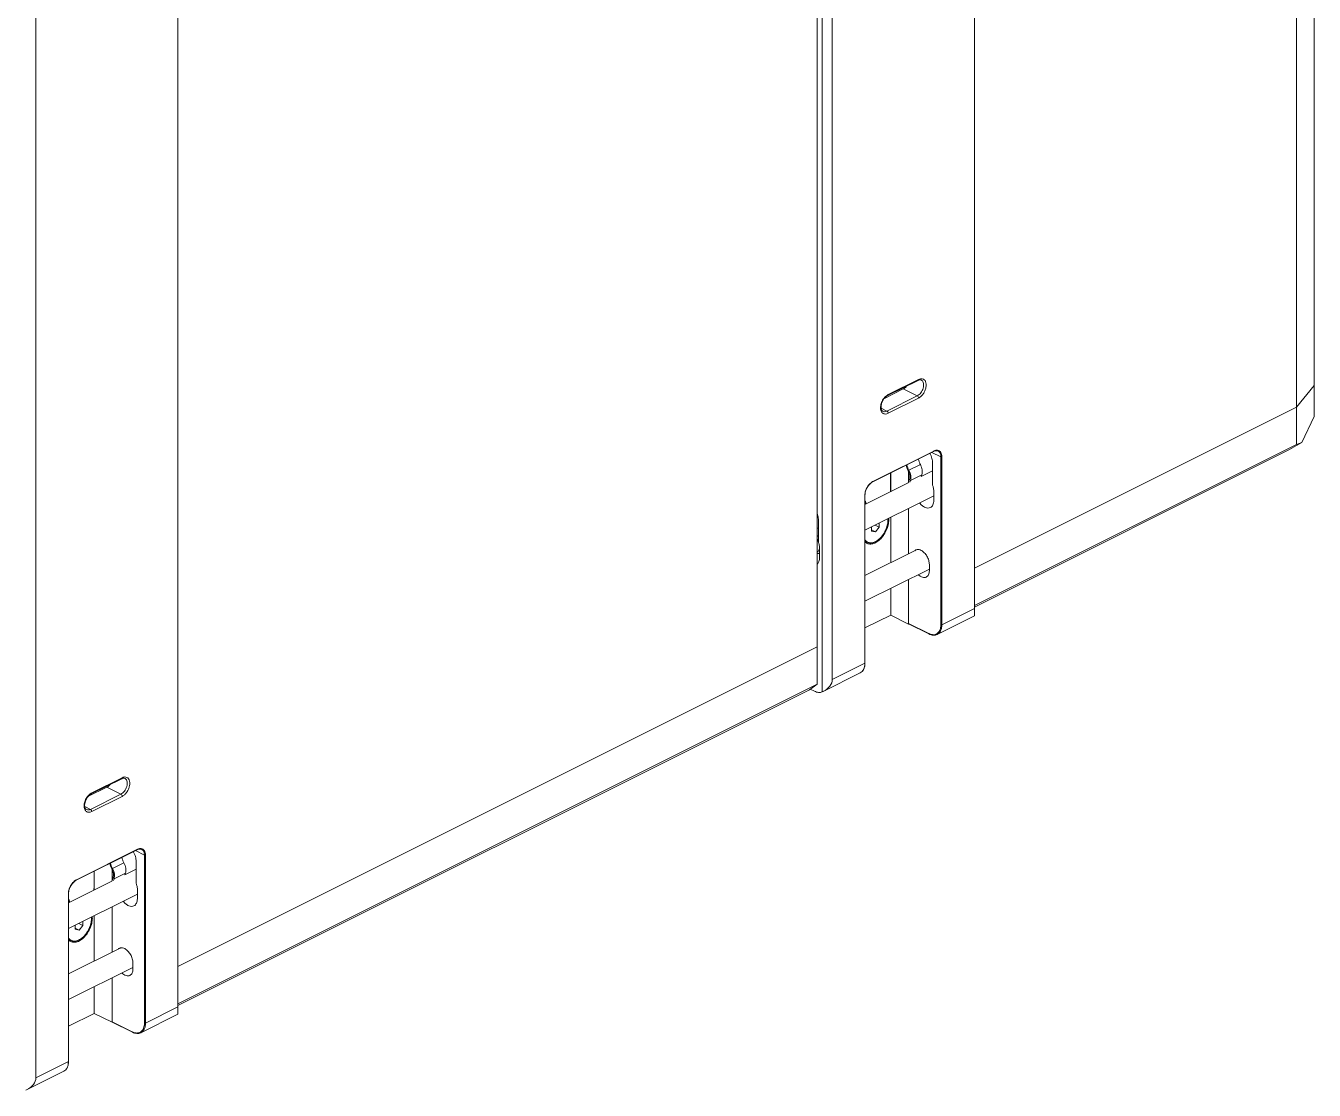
# Model space of a CAD drawing. Header units: millimetres. Extents: x 0 to 9253, y 0 to 2730.
# Drawn here: x 2019.2 to 2378.4, y 1759.9 to 2056.6 of the extents above; entities that cross this region are included whole.
import ezdxf

# ---------------------------------------------------------------- set-up
doc = ezdxf.new("R2010")
doc.units = ezdxf.units.MM
doc.layers.get('0').update_dxf_attribs({"lineweight": 13})

msp = doc.modelspace()

# ---------------------------------------------------------------- linework, layer by layer
for p, q in [((2378.38, 1947.68), (2378.38, 2375.5)), ((2373.43, 1939.94), (2373.43, 2369.48)), ((2283.63, 1892.16), (2283.63, 2336.44)), ((2241.21, 1870.95), (2241.21, 2315.22)), ((2244.03, 1874.42), (2244.03, 2311.76)), ((2239.79, 2302.66), (2239.79, 1883.51)), ((2061.6, 1781.15), (2061.6, 2225.42)), ((2022, 1763.4), (2022, 2200.74)), ((2259.46, 1953.54), (2267.95, 1957.79)), ((2259.59, 1953.81), (2268.08, 1958.06)), ((2258.55, 1952.77), (2263.83, 1955.42)), ((2267.72, 1953.47), (2263.83, 1955.42)), ((2373.43, 1950.33), (2378.38, 1956.34)), ((2267.72, 1953.47), (2259.24, 1949.23)), ((2268.08, 1952.86), (2259.59, 1948.62)), ((2259.24, 1949.23), (2257.63, 1950.03)), ((2283.63, 1905.43), (2373.43, 1950.33)), ((2374.92, 1940.44), (2378.38, 1947.68)), ((2373.43, 1939.94), (2283.63, 1895.04)), ((2374.92, 1940.44), (2371.31, 1938.4)), ((2373.43, 1939.94), (2374.92, 1940.44)), ((2255.3, 1929.5), (2272.27, 1937.99)), ((2255.35, 1929.61), (2272.32, 1938.09)), ((2271.75, 1937.73), (2274.3, 1936.45)), ((2274.3, 1936.45), (2274.3, 1889.69)), ((2274.58, 1936.45), (2274.58, 1889.69)), ((2371.31, 1938.4), (2283.63, 1894.56)), ((2265.39, 1932.74), (2268.57, 1934.33)), ((2268.83, 1931.02), (2271.96, 1932.59)), ((2271.96, 1934.89), (2271.96, 1928.82)), ((2253.14, 1923.18), (2265.22, 1929.21)), ((2260.23, 1927.22), (2260.23, 1931.97)), ((2260.3, 1932), (2260.3, 1926.75)), ((2265.22, 1929.21), (2265.54, 1930.15)), ((2265.25, 1929.3), (2265.25, 1932.48)), ((2265.25, 1929.3), (2265.25, 1932.48)), ((2265.64, 1929.43), (2265.81, 1929.9)), ((2265.81, 1929.9), (2268.99, 1931.49)), ((2268.83, 1931.02), (2268.99, 1931.49)), ((2253.08, 1925.71), (2253.08, 1878.94)), ((2253.14, 1925.78), (2253.14, 1879.01)), ((2253.14, 1916.02), (2272.32, 1925.61)), ((2272.32, 1926.92), (2272.32, 1924.32)), ((2265.25, 1909.41), (2265.25, 1922.07)), ((2265.25, 1909.41), (2265.25, 1922.07)), ((2240.14, 1918.98), (2240.14, 1912.91)), ((2260.3, 1919.6), (2260.3, 1906.94)), ((2239.79, 1916.5), (2240.14, 1916.68)), ((2254.99, 1916.95), (2254.99, 1915.8)), ((2256.05, 1915.58), (2254.99, 1916.11)), ((2254.99, 1915.8), (2256.05, 1915.58)), ((2257.12, 1916.86), (2255.97, 1917.43)), ((2256.05, 1915.58), (2257.12, 1916.86)), ((2257.12, 1916.86), (2257.12, 1918.01)), ((2240.5, 1911.01), (2240.5, 1908.41)), ((2253.75, 1912.65), (2253.69, 1912.68)), ((2253.14, 1903.36), (2267.35, 1910.46)), ((2253.14, 1896.21), (2271.08, 1905.17)), ((2271.08, 1906.45), (2271.08, 1904.72)), ((2265.25, 1889.88), (2265.25, 1902.26)), ((2265.25, 1890.06), (2265.25, 1902.26)), ((2260.3, 1899.78), (2260.3, 1892.36)), ((2283.63, 1894.21), (2274.58, 1889.69)), ((2260.3, 1892.36), (2253.14, 1888.78)), ((2265.25, 1889.88), (2260.3, 1892.36)), ((2270.9, 1887.23), (2265.25, 1890.06)), ((2265.32, 1889.92), (2265.25, 1889.88)), ((2270.96, 1887.12), (2265.3, 1889.95)), ((2283.63, 1892.16), (2273.28, 1886.99)), ((2061.6, 1794.41), (2239.79, 1883.51)), ((2239.79, 1873.11), (2239.79, 1883.51)), ((2253.08, 1878.94), (2244.03, 1874.42)), ((2251.79, 1876.24), (2241.44, 1871.06)), ((2061.6, 1784.02), (2239.79, 1873.11)), ((2061.6, 1783.54), (2237.67, 1871.58)), ((2239.79, 1873.11), (2237.67, 1871.58)), ((2237.9, 1871.74), (2239.08, 1871.15)), ((2241.43, 1871.06), (2241.21, 1870.95)), ((2037.43, 1842.53), (2045.91, 1846.77)), ((2037.56, 1842.8), (2046.04, 1847.04)), ((2036.52, 1841.76), (2041.8, 1844.4)), ((2045.69, 1842.45), (2041.8, 1844.4)), ((2045.69, 1842.45), (2037.21, 1838.21)), ((2046.04, 1841.85), (2037.56, 1837.6)), ((2037.21, 1838.21), (2035.6, 1839.01)), ((2033.26, 1818.49), (2050.23, 1826.97)), ((2033.32, 1818.59), (2050.29, 1827.08)), ((2049.72, 1826.71), (2052.27, 1825.44)), ((2052.27, 1825.44), (2052.27, 1778.67)), ((2052.55, 1825.44), (2052.55, 1778.67)), ((2043.22, 1818.29), (2043.22, 1821.47)), ((2043.22, 1818.29), (2043.22, 1821.47)), ((2043.36, 1821.73), (2046.54, 1823.32)), ((2046.79, 1820), (2049.93, 1821.57)), ((2049.93, 1823.88), (2049.93, 1817.8)), ((2031.11, 1812.16), (2043.18, 1818.2)), ((2038.2, 1816.21), (2038.2, 1820.95)), ((2038.27, 1820.99), (2038.27, 1815.74)), ((2043.18, 1818.2), (2043.51, 1819.14)), ((2043.61, 1818.41), (2043.78, 1818.89)), ((2043.78, 1818.89), (2046.96, 1820.48)), ((2046.79, 1820), (2046.96, 1820.48)), ((2031.05, 1814.69), (2031.05, 1767.93)), ((2031.11, 1814.76), (2031.11, 1768)), ((2031.11, 1805), (2050.29, 1814.59)), ((2050.29, 1815.91), (2050.29, 1813.31)), ((2043.22, 1798.4), (2043.22, 1811.06)), ((2043.22, 1798.4), (2043.22, 1811.06)), ((2035.08, 1805.85), (2035.08, 1806.99)), ((2038.27, 1808.58), (2038.27, 1795.92)), ((2032.96, 1805.93), (2032.96, 1804.79)), ((2034.02, 1804.57), (2032.96, 1805.1)), ((2032.96, 1804.79), (2034.02, 1804.57)), ((2035.08, 1805.85), (2033.94, 1806.42)), ((2034.02, 1804.57), (2035.08, 1805.85)), ((2031.72, 1801.63), (2031.66, 1801.66)), ((2031.11, 1792.34), (2045.32, 1799.45)), ((2031.11, 1785.19), (2049.05, 1794.16)), ((2049.05, 1795.44), (2049.05, 1793.71)), ((2043.22, 1778.87), (2043.22, 1791.24)), ((2043.22, 1779.04), (2043.22, 1791.24)), ((2038.27, 1788.77), (2038.27, 1781.34)), ((2061.6, 1783.2), (2052.55, 1778.67)), ((2038.27, 1781.34), (2031.11, 1777.76)), ((2043.22, 1778.87), (2038.27, 1781.34)), ((2048.87, 1776.21), (2043.22, 1779.04)), ((2043.28, 1778.9), (2043.22, 1778.87)), ((2048.92, 1776.11), (2043.27, 1778.93)), ((2061.6, 1781.14), (2051.25, 1775.97)), ((2031.05, 1767.93), (2022, 1763.4)), ((2029.75, 1765.22), (2019.4, 1760.05)), ((2019.4, 1760.05), (2019.17, 1759.94))]:
    msp.add_line(p, q)
for centre, radius, start, end in [((2268.42, 1957.03), 0.943, 54.0328, 63.43), ((2260.75, 1951.5), 2.59, 116.6444, 122.128), ((2266.47, 1934.55), 5.53, 23.3211, 31.5677), ((2256.49, 1925.71), 3.4, 178.7789, 179.9961), ((2254.66, 1918.82), 4.86, 359.9371, 4.4908), ((2254.57, 1918.86), 4.98, 359.9471, 4.1579), ((2254.54, 1918.94), 5.22, 359.9478, 4.1885), ((2236.18, 1911.12), 4.35, 26.1303, 33.7808), ((2236.14, 1911.09), 4.39, 24.1305, 26.158), ((2254.65, 1914.5), 2.06, 223.2126, 226.6023), ((2254.62, 1914.47), 2.03, 226.6068, 227.2664), ((2254.58, 1914.43), 1.97, 227.2362, 232.7279), ((2254.55, 1914.39), 1.92, 232.7352, 234.9497), ((2254.54, 1914.37), 1.9, 234.9494, 239.3013), ((2254.53, 1914.36), 1.88, 239.3074, 243.4307), ((2254.59, 1914.33), 1.88, 241.3639, 243.4327), ((2239.84, 1910.71), 1.2, 296.5675, 303.5031), ((2272.58, 1890.59), 3.75, 243.4315, 244.8277), ((2046.39, 1846.01), 0.943, 54.0328, 63.43), ((2038.72, 1840.48), 2.59, 116.6444, 122.128), ((2044.44, 1823.54), 5.53, 23.3211, 31.5677), ((2034.46, 1814.69), 3.4, 178.7789, 179.9961), ((2032.63, 1807.8), 4.86, 359.9371, 4.4908), ((2032.54, 1807.84), 4.98, 359.9471, 4.1579), ((2032.51, 1807.93), 5.22, 359.9478, 4.1885), ((2032.61, 1803.48), 2.06, 223.2126, 226.6023), ((2032.59, 1803.46), 2.03, 226.6068, 227.2664), ((2032.55, 1803.41), 1.97, 227.2362, 232.7279), ((2032.52, 1803.38), 1.92, 232.7352, 234.9497), ((2032.51, 1803.36), 1.9, 234.9494, 239.3013), ((2032.5, 1803.34), 1.88, 239.3074, 243.4307), ((2032.56, 1803.31), 1.88, 241.3639, 243.4327), ((2050.55, 1779.57), 3.75, 243.4315, 244.8277)]:
    msp.add_arc(centre, radius, start, end)
for centre in [(2236.96, 1874.42), (2014.93, 1763.4)]:
    msp.add_ellipse(centre, major_axis=(7.07, 0), ratio=0.612372, start_param=-0.886078, end_param=0)
for points, knots in [([(2268.97, 1957.79), (2269.1, 1957.7), (2269.32, 1957.43), (2269.49, 1956.9), (2269.5, 1956.28), (2269.33, 1955.37), (2268.8, 1954.32), (2268.11, 1953.66), (2267.72, 1953.47)], [0, 0, 0, 0, 0.092801, 0.199108, 0.321646, 0.457692, 0.743441, 1, 1, 1, 1]), ([(2268.08, 1958.06), (2268.08, 1958), (2268.06, 1957.89), (2267.99, 1957.81), (2267.95, 1957.79)], [0, 0, 0, 0, 0.551186, 1, 1, 1, 1]), ([(2268.84, 1957.87), (2268.73, 1957.93), (2268.4, 1957.97), (2268.11, 1957.87), (2267.95, 1957.79)], [0, 0, 0, 0, 0.414731, 1, 1, 1, 1]), ([(2268.08, 1958.06), (2268.25, 1958.14), (2268.59, 1958.27), (2268.95, 1958.27), (2269.12, 1958.24)], [0, 0, 0, 0, 0.53038, 1, 1, 1, 1]), ([(2269.12, 1958.24), (2269.32, 1958.2), (2269.71, 1958.01), (2270.09, 1957.43), (2270.23, 1956.66), (2270.16, 1955.79), (2269.87, 1954.89), (2269.41, 1954.04), (2268.81, 1953.34), (2268.33, 1952.99), (2268.08, 1952.86)], [0, 0, 0, 0, 0.09095, 0.18922, 0.304691, 0.438012, 0.583388, 0.731742, 0.873333, 1, 1, 1, 1]), ([(2263.83, 1955.42), (2263.91, 1955.46), (2264.26, 1955.66), (2264.55, 1955.94), (2264.74, 1956.18)], [0, 0, 0, 0, 0.23043, 1, 1, 1, 1]), ([(2257.47, 1950.13), (2257.47, 1950.54), (2257.62, 1951.38), (2257.98, 1952.15), (2258.22, 1952.51)], [0, 0, 0, 0, 0.482674, 1, 1, 1, 1]), ([(2259.46, 1953.54), (2259.27, 1953.45), (2258.88, 1953.17), (2258.39, 1952.62), (2257.99, 1951.94), (2257.71, 1951.2), (2257.59, 1950.48), (2257.63, 1949.87), (2257.81, 1949.4), (2258.02, 1949.21), (2258.12, 1949.16)], [0, 0, 0, 0, 0.125005, 0.27027, 0.425528, 0.579741, 0.722044, 0.842155, 0.933468, 1, 1, 1, 1]), ([(2258.22, 1952.51), (2258.3, 1952.64), (2258.62, 1953.09), (2259.03, 1953.48), (2259.37, 1953.69)], [0, 0, 0, 0, 0.265723, 1, 1, 1, 1]), ([(2259.59, 1953.81), (2259.59, 1953.76), (2259.58, 1953.65), (2259.5, 1953.56), (2259.46, 1953.54)], [0, 0, 0, 0, 0.551186, 1, 1, 1, 1]), ([(2268.08, 1952.86), (2268.08, 1952.99), (2268, 1953.23), (2267.83, 1953.42), (2267.72, 1953.47)], [0, 0, 0, 0, 0.512234, 1, 1, 1, 1]), ([(2259.59, 1948.62), (2259.34, 1948.49), (2258.94, 1948.37), (2258.42, 1948.45), (2258.08, 1948.61), (2257.81, 1948.88), (2257.54, 1949.38), (2257.47, 1949.83), (2257.47, 1950.13)], [0, 0, 0, 0, 0.256672, 0.370367, 0.480584, 0.594206, 0.716993, 1, 1, 1, 1]), ([(2259.24, 1949.23), (2259.05, 1949.14), (2258.68, 1949.01), (2258.28, 1949.08), (2258.12, 1949.16)], [0, 0, 0, 0, 0.536104, 1, 1, 1, 1]), ([(2259.59, 1948.62), (2259.59, 1948.74), (2259.51, 1948.98), (2259.34, 1949.18), (2259.24, 1949.23)], [0, 0, 0, 0, 0.512234, 1, 1, 1, 1]), ([(2271.96, 1934.89), (2271.96, 1935.04), (2271.93, 1935.68), (2271.75, 1936.3), (2271.56, 1936.74)], [0, 0, 0, 0, 0.235613, 1, 1, 1, 1]), ([(2273.52, 1938.08), (2273.35, 1938.16), (2272.9, 1938.24), (2272.48, 1938.09), (2272.27, 1937.99)], [0, 0, 0, 0, 0.450654, 1, 1, 1, 1]), ([(2272.32, 1938.09), (2272.32, 1938.08), (2272.32, 1938.04), (2272.29, 1938), (2272.27, 1937.99)], [0, 0, 0, 0, 0.294786, 1, 1, 1, 1]), ([(2272.68, 1938.24), (2272.65, 1938.23), (2272.53, 1938.19), (2272.41, 1938.14), (2272.32, 1938.09)], [0, 0, 0, 0, 0.242997, 1, 1, 1, 1]), ([(2273.35, 1938.31), (2273.3, 1938.31), (2273.07, 1938.33), (2272.84, 1938.29), (2272.68, 1938.24)], [0, 0, 0, 0, 0.237737, 1, 1, 1, 1]), ([(2274.58, 1936.45), (2274.58, 1936.69), (2274.53, 1937.14), (2274.29, 1937.73), (2273.89, 1938.16), (2273.53, 1938.28), (2273.35, 1938.31)], [0, 0, 0, 0, 0.29388, 0.55031, 0.778245, 1, 1, 1, 1]), ([(2273.52, 1938.08), (2273.64, 1938.02), (2273.87, 1937.84), (2274.12, 1937.46), (2274.27, 1936.98), (2274.3, 1936.64), (2274.3, 1936.45)], [0, 0, 0, 0, 0.217166, 0.450361, 0.71044, 1, 1, 1, 1]), ([(2265.18, 1932.62), (2265.05, 1932.86), (2264.82, 1933.36), (2264.66, 1933.89), (2264.6, 1934.15)], [0, 0, 0, 0, 0.505497, 1, 1, 1, 1]), ([(2265.39, 1932.74), (2265.26, 1932.99), (2265.04, 1933.48), (2264.89, 1934.01), (2264.84, 1934.27)], [0, 0, 0, 0, 0.506914, 1, 1, 1, 1]), ([(2265.54, 1930.15), (2265.6, 1930.33), (2265.66, 1930.61), (2265.66, 1931.01), (2265.61, 1931.44), (2265.48, 1931.99), (2265.29, 1932.41), (2265.18, 1932.62)], [0, 0, 0, 0, 0.216384, 0.335367, 0.460618, 0.725271, 1, 1, 1, 1]), ([(2265.81, 1929.9), (2265.88, 1930.1), (2265.94, 1930.43), (2265.94, 1930.88), (2265.89, 1931.38), (2265.73, 1932.02), (2265.52, 1932.51), (2265.39, 1932.74)], [0, 0, 0, 0, 0.216384, 0.335367, 0.460618, 0.725271, 1, 1, 1, 1]), ([(2268.57, 1934.33), (2268.44, 1934.58), (2268.22, 1935.07), (2268.07, 1935.6), (2268.02, 1935.86)], [0, 0, 0, 0, 0.50696, 1, 1, 1, 1]), ([(2268.57, 1934.33), (2268.7, 1934.1), (2268.91, 1933.61), (2269.07, 1932.97), (2269.12, 1932.48), (2269.12, 1932.02), (2269.06, 1931.69), (2268.99, 1931.49)], [0, 0, 0, 0, 0.274729, 0.539382, 0.664633, 0.783616, 1, 1, 1, 1]), ([(2255.3, 1929.5), (2254.99, 1929.35), (2254.41, 1928.89), (2253.73, 1927.98), (2253.27, 1926.91), (2253.14, 1926.15), (2253.14, 1925.78)], [0, 0, 0, 0, 0.22738, 0.486918, 0.75344, 1, 1, 1, 1]), ([(2255, 1929.4), (2254.94, 1929.36), (2254.7, 1929.18), (2254.48, 1928.97), (2254.33, 1928.8)], [0, 0, 0, 0, 0.239793, 1, 1, 1, 1]), ([(2255.35, 1929.61), (2255.32, 1929.59), (2255.2, 1929.53), (2255.08, 1929.46), (2255, 1929.4)], [0, 0, 0, 0, 0.24279, 1, 1, 1, 1]), ([(2255.3, 1929.5), (2255.3, 1929.51), (2255.34, 1929.53), (2255.35, 1929.58), (2255.35, 1929.61)], [0, 0, 0, 0, 0.220562, 1, 1, 1, 1]), ([(2253.08, 1925.71), (2253.09, 1925.71), (2253.12, 1925.73), (2253.14, 1925.76), (2253.14, 1925.78)], [0, 0, 0, 0, 0.307658, 1, 1, 1, 1]), ([(2253.2, 1926.62), (2253.18, 1926.55), (2253.12, 1926.27), (2253.09, 1925.99), (2253.09, 1925.78)], [0, 0, 0, 0, 0.258616, 1, 1, 1, 1]), ([(2254.33, 1928.8), (2254.19, 1928.65), (2253.69, 1928), (2253.34, 1927.23), (2253.2, 1926.62)], [0, 0, 0, 0, 0.246718, 1, 1, 1, 1]), ([(2260.23, 1927.22), (2260.23, 1927.18), (2260.22, 1927), (2260.21, 1926.83), (2260.19, 1926.7)], [0, 0, 0, 0, 0.243252, 1, 1, 1, 1]), ([(2271.96, 1928.82), (2271.96, 1928.78), (2271.97, 1928.63), (2272.01, 1928.48), (2272.05, 1928.37)], [0, 0, 0, 0, 0.237005, 1, 1, 1, 1]), ([(2272.05, 1928.37), (2272.09, 1928.25), (2272.24, 1927.78), (2272.32, 1927.29), (2272.32, 1926.92)], [0, 0, 0, 0, 0.261876, 1, 1, 1, 1]), ([(2253.14, 1924.17), (2253.18, 1924.11), (2253.26, 1923.99), (2253.34, 1923.78), (2253.39, 1923.55), (2253.42, 1923.4), (2253.42, 1923.32)], [0, 0, 0, 0, 0.23218, 0.475472, 0.731183, 1, 1, 1, 1]), ([(2253.39, 1923.3), (2253.38, 1923.37), (2253.36, 1923.51), (2253.31, 1923.71), (2253.24, 1923.9), (2253.18, 1924.01), (2253.14, 1924.06)], [0, 0, 0, 0, 0.270328, 0.526718, 0.769596, 1, 1, 1, 1]), ([(2268.36, 1923.63), (2268.58, 1923.35), (2269.04, 1922.87), (2269.84, 1922.36), (2270.64, 1922.14), (2271.16, 1922.24), (2271.37, 1922.35)], [0, 0, 0, 0, 0.301213, 0.568702, 0.797919, 1, 1, 1, 1]), ([(2271.37, 1922.35), (2271.52, 1922.42), (2271.8, 1922.64), (2272.1, 1923.1), (2272.28, 1923.68), (2272.32, 1924.1), (2272.32, 1924.32)], [0, 0, 0, 0, 0.217124, 0.450339, 0.710563, 1, 1, 1, 1]), ([(2240.14, 1918.98), (2240.14, 1919.12), (2240.11, 1919.7), (2239.96, 1920.27), (2239.8, 1920.69)], [0, 0, 0, 0, 0.235846, 1, 1, 1, 1]), ([(2259.77, 1918.94), (2259.77, 1918.45), (2259.63, 1917.42), (2259.12, 1915.93), (2258.34, 1914.55), (2257.49, 1913.56), (2256.74, 1912.94), (2256.17, 1912.58), (2255.59, 1912.32), (2255.03, 1912.18), (2254.48, 1912.16), (2253.97, 1912.25), (2253.51, 1912.47), (2253.26, 1912.69), (2253.14, 1912.81)], [0, 0, 0, 0, 0.136419, 0.282981, 0.431436, 0.573111, 0.639164, 0.701081, 0.75856, 0.811698, 0.861084, 0.907841, 0.953551, 1, 1, 1, 1]), ([(2259.52, 1918.82), (2259.52, 1918.58), (2259.49, 1918.1), (2259.35, 1917.38), (2259.14, 1916.64), (2258.84, 1915.92), (2258.47, 1915.23), (2258.05, 1914.58), (2257.57, 1914), (2257.05, 1913.5), (2256.51, 1913.09), (2255.95, 1912.77), (2255.4, 1912.57), (2254.94, 1912.5), (2254.59, 1912.5), (2254.34, 1912.53), (2254.11, 1912.59), (2253.88, 1912.69), (2253.67, 1912.81), (2253.47, 1912.95), (2253.3, 1913.13), (2253.19, 1913.26), (2253.14, 1913.33)], [0, 0, 0, 0, 0.067173, 0.137896, 0.211227, 0.286063, 0.361217, 0.435486, 0.507714, 0.576864, 0.642095, 0.702848, 0.758942, 0.810691, 0.835234, 0.859078, 0.882428, 0.905511, 0.928572, 0.951856, 0.975596, 1, 1, 1, 1]), ([(2259.55, 1918.85), (2259.55, 1918.64), (2259.52, 1918.21), (2259.42, 1917.57), (2259.25, 1916.92), (2259.01, 1916.27), (2258.72, 1915.63), (2258.37, 1915.03), (2257.98, 1914.46), (2257.55, 1913.95), (2257.09, 1913.5), (2256.6, 1913.12), (2256.11, 1912.81), (2255.61, 1912.59), (2255.11, 1912.46), (2254.63, 1912.42), (2254.17, 1912.48), (2253.88, 1912.58), (2253.75, 1912.65)], [0, 0, 0, 0, 0.064578, 0.132146, 0.202055, 0.273545, 0.345776, 0.417874, 0.488971, 0.558245, 0.624965, 0.688535, 0.748543, 0.804816, 0.857475, 0.906976, 0.95412, 1, 1, 1, 1]), ([(2239.79, 1914.64), (2239.82, 1914.61), (2239.95, 1914.48), (2240.06, 1914.35), (2240.15, 1914.24)], [0, 0, 0, 0, 0.24572, 1, 1, 1, 1]), ([(2240.14, 1912.91), (2240.14, 1912.87), (2240.15, 1912.72), (2240.19, 1912.57), (2240.23, 1912.46)], [0, 0, 0, 0, 0.237005, 1, 1, 1, 1]), ([(2240.23, 1912.46), (2240.27, 1912.34), (2240.42, 1911.87), (2240.5, 1911.38), (2240.5, 1911.01)], [0, 0, 0, 0, 0.261876, 1, 1, 1, 1]), ([(2240.49, 1911.22), (2240.49, 1911.17), (2240.48, 1910.97), (2240.44, 1910.78), (2240.39, 1910.65)], [0, 0, 0, 0, 0.262657, 1, 1, 1, 1]), ([(2253.69, 1912.68), (2253.59, 1912.73), (2253.39, 1912.87), (2253.22, 1913.03), (2253.14, 1913.12)], [0, 0, 0, 0, 0.493913, 1, 1, 1, 1]), ([(2253.69, 1912.68), (2253.59, 1912.73), (2253.39, 1912.85), (2253.22, 1913), (2253.14, 1913.08)], [0, 0, 0, 0, 0.495993, 1, 1, 1, 1]), ([(2240.31, 1910.45), (2240.25, 1910.33), (2240.14, 1910.16), (2239.95, 1909.99), (2239.85, 1909.93), (2239.79, 1909.9)], [0, 0, 0, 0, 0.516528, 0.76056, 1, 1, 1, 1]), ([(2240.37, 1909.64), (2240.29, 1909.59), (2240.1, 1909.52), (2239.89, 1909.5), (2239.79, 1909.5)], [0, 0, 0, 0, 0.491217, 1, 1, 1, 1]), ([(2239.8, 1906.6), (2240.03, 1906.79), (2240.41, 1907.38), (2240.5, 1908.05), (2240.5, 1908.41)], [0, 0, 0, 0, 0.45379, 1, 1, 1, 1]), ([(2240.39, 1910.65), (2240.39, 1910.63), (2240.36, 1910.56), (2240.33, 1910.49), (2240.31, 1910.45)], [0, 0, 0, 0, 0.255436, 1, 1, 1, 1]), ([(2267.65, 1910.62), (2267.83, 1910.65), (2268.24, 1910.64), (2268.96, 1910.38), (2269.74, 1909.75), (2270.46, 1908.79), (2270.95, 1907.66), (2271.08, 1906.84), (2271.08, 1906.45)], [0, 0, 0, 0, 0.093316, 0.199046, 0.383338, 0.590439, 0.802491, 1, 1, 1, 1]), ([(2271.08, 1904.72), (2271.08, 1904.52), (2271.05, 1904.15), (2270.89, 1903.63), (2270.62, 1903.22), (2270.37, 1903.03), (2270.24, 1902.96)], [0, 0, 0, 0, 0.289434, 0.549661, 0.782893, 1, 1, 1, 1]), ([(2270.24, 1902.96), (2270.08, 1902.89), (2269.71, 1902.8), (2269.13, 1902.88), (2268.53, 1903.17), (2268.17, 1903.46), (2267.99, 1903.63)], [0, 0, 0, 0, 0.210255, 0.441185, 0.704129, 1, 1, 1, 1]), ([(2265.3, 1889.95), (2265.29, 1889.95), (2265.26, 1889.98), (2265.25, 1890.03), (2265.25, 1890.06)], [0, 0, 0, 0, 0.220563, 1, 1, 1, 1]), ([(2274.58, 1889.69), (2274.58, 1889.39), (2274.53, 1888.81), (2274.28, 1888.01), (2273.87, 1887.38), (2273.49, 1887.09), (2273.28, 1886.99)], [0, 0, 0, 0, 0.28956, 0.549639, 0.782834, 1, 1, 1, 1]), ([(2274.3, 1889.69), (2274.3, 1889.53), (2274.27, 1888.95), (2274.13, 1888.37), (2273.93, 1888)], [0, 0, 0, 0, 0.271944, 1, 1, 1, 1]), ([(2270.96, 1887.12), (2270.95, 1887.13), (2270.91, 1887.15), (2270.9, 1887.2), (2270.9, 1887.23)], [0, 0, 0, 0, 0.220562, 1, 1, 1, 1]), ([(2270.96, 1887.12), (2271.33, 1886.93), (2271.94, 1886.74), (2272.75, 1886.78), (2273.12, 1886.9), (2273.28, 1886.99)], [0, 0, 0, 0, 0.527578, 0.767805, 1, 1, 1, 1]), ([(2271.95, 1886.91), (2271.87, 1886.92), (2271.54, 1886.97), (2271.22, 1887.08), (2270.99, 1887.19)], [0, 0, 0, 0, 0.237264, 1, 1, 1, 1]), ([(2272.45, 1886.91), (2272.41, 1886.91), (2272.24, 1886.89), (2272.08, 1886.9), (2271.95, 1886.91)], [0, 0, 0, 0, 0.244359, 1, 1, 1, 1]), ([(2273.93, 1888), (2273.78, 1887.71), (2273.47, 1887.32), (2272.91, 1887.01), (2272.6, 1886.93), (2272.45, 1886.91)], [0, 0, 0, 0, 0.510384, 0.753482, 1, 1, 1, 1]), ([(2251.79, 1876.24), (2252, 1876.34), (2252.41, 1876.65), (2252.84, 1877.31), (2253.09, 1878.12), (2253.14, 1878.71), (2253.14, 1879.01)], [0, 0, 0, 0, 0.222847, 0.458332, 0.716344, 1, 1, 1, 1]), ([(2253.08, 1878.94), (2253.08, 1878.64), (2253.04, 1878.06), (2252.79, 1877.27), (2252.38, 1876.63), (2251.99, 1876.34), (2251.79, 1876.24)], [0, 0, 0, 0, 0.28956, 0.549639, 0.782834, 1, 1, 1, 1]), ([(2253.14, 1879.01), (2253.14, 1879.01), (2253.14, 1878.97), (2253.11, 1878.95), (2253.08, 1878.94)], [0, 0, 0, 0, 0.209595, 1, 1, 1, 1]), ([(2241.21, 1870.95), (2240.89, 1870.82), (2240.14, 1870.73), (2239.43, 1870.97), (2239.08, 1871.15)], [0, 0, 0, 0, 0.464606, 1, 1, 1, 1]), ([(2046.94, 1846.78), (2047.07, 1846.68), (2047.29, 1846.41), (2047.46, 1845.89), (2047.47, 1845.26), (2047.29, 1844.35), (2046.77, 1843.31), (2046.08, 1842.65), (2045.69, 1842.45)], [0, 0, 0, 0, 0.092801, 0.199108, 0.321646, 0.457692, 0.743441, 1, 1, 1, 1]), ([(2046.04, 1847.04), (2046.04, 1846.98), (2046.03, 1846.88), (2045.96, 1846.79), (2045.91, 1846.77)], [0, 0, 0, 0, 0.551186, 1, 1, 1, 1]), ([(2046.81, 1846.86), (2046.69, 1846.91), (2046.37, 1846.96), (2046.08, 1846.85), (2045.91, 1846.77)], [0, 0, 0, 0, 0.414731, 1, 1, 1, 1]), ([(2046.04, 1847.04), (2046.21, 1847.13), (2046.56, 1847.25), (2046.92, 1847.26), (2047.09, 1847.23)], [0, 0, 0, 0, 0.53038, 1, 1, 1, 1]), ([(2047.09, 1847.23), (2047.28, 1847.19), (2047.68, 1847), (2048.06, 1846.41), (2048.2, 1845.65), (2048.12, 1844.78), (2047.84, 1843.87), (2047.37, 1843.03), (2046.78, 1842.32), (2046.29, 1841.97), (2046.04, 1841.85)], [0, 0, 0, 0, 0.09095, 0.18922, 0.304691, 0.438012, 0.583388, 0.731742, 0.873333, 1, 1, 1, 1]), ([(2037.56, 1842.8), (2037.56, 1842.74), (2037.54, 1842.63), (2037.47, 1842.55), (2037.43, 1842.53)], [0, 0, 0, 0, 0.551186, 1, 1, 1, 1]), ([(2041.8, 1844.4), (2041.88, 1844.44), (2042.23, 1844.64), (2042.52, 1844.92), (2042.71, 1845.16)], [0, 0, 0, 0, 0.23043, 1, 1, 1, 1]), ([(2035.44, 1839.12), (2035.43, 1839.52), (2035.59, 1840.37), (2035.95, 1841.13), (2036.19, 1841.5)], [0, 0, 0, 0, 0.482674, 1, 1, 1, 1]), ([(2037.43, 1842.53), (2037.24, 1842.43), (2036.85, 1842.15), (2036.36, 1841.6), (2035.96, 1840.92), (2035.68, 1840.18), (2035.56, 1839.47), (2035.6, 1838.85), (2035.78, 1838.39), (2035.98, 1838.19), (2036.09, 1838.14)], [0, 0, 0, 0, 0.125005, 0.27027, 0.425528, 0.579741, 0.722044, 0.842155, 0.933468, 1, 1, 1, 1]), ([(2036.19, 1841.5), (2036.27, 1841.62), (2036.59, 1842.07), (2037, 1842.46), (2037.34, 1842.68)], [0, 0, 0, 0, 0.265723, 1, 1, 1, 1]), ([(2046.04, 1841.85), (2046.04, 1841.97), (2045.97, 1842.21), (2045.8, 1842.4), (2045.69, 1842.45)], [0, 0, 0, 0, 0.512234, 1, 1, 1, 1]), ([(2037.56, 1837.6), (2037.31, 1837.48), (2036.91, 1837.36), (2036.38, 1837.43), (2036.05, 1837.6), (2035.78, 1837.86), (2035.51, 1838.36), (2035.44, 1838.81), (2035.44, 1839.12)], [0, 0, 0, 0, 0.256672, 0.370367, 0.480584, 0.594206, 0.716993, 1, 1, 1, 1]), ([(2037.21, 1838.21), (2037.02, 1838.12), (2036.65, 1838), (2036.25, 1838.06), (2036.09, 1838.14)], [0, 0, 0, 0, 0.536104, 1, 1, 1, 1]), ([(2037.56, 1837.6), (2037.56, 1837.73), (2037.48, 1837.97), (2037.31, 1838.16), (2037.21, 1838.21)], [0, 0, 0, 0, 0.512234, 1, 1, 1, 1]), ([(2046.54, 1823.32), (2046.41, 1823.56), (2046.19, 1824.06), (2046.04, 1824.58), (2045.99, 1824.85)], [0, 0, 0, 0, 0.50696, 1, 1, 1, 1]), ([(2049.93, 1823.88), (2049.93, 1824.03), (2049.89, 1824.66), (2049.72, 1825.28), (2049.52, 1825.73)], [0, 0, 0, 0, 0.235613, 1, 1, 1, 1]), ([(2051.49, 1827.06), (2051.31, 1827.15), (2050.87, 1827.22), (2050.45, 1827.08), (2050.23, 1826.97)], [0, 0, 0, 0, 0.450654, 1, 1, 1, 1]), ([(2050.29, 1827.08), (2050.29, 1827.07), (2050.28, 1827.03), (2050.26, 1826.98), (2050.23, 1826.97)], [0, 0, 0, 0, 0.294786, 1, 1, 1, 1]), ([(2050.65, 1827.22), (2050.62, 1827.21), (2050.49, 1827.17), (2050.37, 1827.12), (2050.29, 1827.08)], [0, 0, 0, 0, 0.242997, 1, 1, 1, 1]), ([(2051.32, 1827.29), (2051.27, 1827.3), (2051.04, 1827.31), (2050.81, 1827.27), (2050.65, 1827.22)], [0, 0, 0, 0, 0.237737, 1, 1, 1, 1]), ([(2052.55, 1825.44), (2052.55, 1825.68), (2052.5, 1826.12), (2052.26, 1826.72), (2051.85, 1827.14), (2051.5, 1827.27), (2051.32, 1827.29)], [0, 0, 0, 0, 0.29388, 0.55031, 0.778245, 1, 1, 1, 1]), ([(2051.49, 1827.06), (2051.61, 1827), (2051.84, 1826.82), (2052.09, 1826.44), (2052.24, 1825.97), (2052.27, 1825.62), (2052.27, 1825.44)], [0, 0, 0, 0, 0.217166, 0.450361, 0.71044, 1, 1, 1, 1]), ([(2043.15, 1821.6), (2043.02, 1821.84), (2042.79, 1822.35), (2042.63, 1822.87), (2042.57, 1823.14)], [0, 0, 0, 0, 0.505497, 1, 1, 1, 1]), ([(2043.36, 1821.73), (2043.23, 1821.97), (2043, 1822.47), (2042.86, 1822.99), (2042.8, 1823.26)], [0, 0, 0, 0, 0.506914, 1, 1, 1, 1]), ([(2043.51, 1819.14), (2043.57, 1819.31), (2043.62, 1819.6), (2043.63, 1819.99), (2043.58, 1820.42), (2043.44, 1820.97), (2043.26, 1821.39), (2043.15, 1821.6)], [0, 0, 0, 0, 0.216384, 0.335367, 0.460618, 0.725271, 1, 1, 1, 1]), ([(2043.78, 1818.89), (2043.85, 1819.09), (2043.91, 1819.42), (2043.91, 1819.87), (2043.86, 1820.37), (2043.7, 1821), (2043.49, 1821.49), (2043.36, 1821.73)], [0, 0, 0, 0, 0.216384, 0.335367, 0.460618, 0.725271, 1, 1, 1, 1]), ([(2046.54, 1823.32), (2046.67, 1823.08), (2046.88, 1822.59), (2047.04, 1821.96), (2047.09, 1821.46), (2047.09, 1821.01), (2047.03, 1820.68), (2046.96, 1820.48)], [0, 0, 0, 0, 0.274729, 0.539382, 0.664633, 0.783616, 1, 1, 1, 1]), ([(2033.26, 1818.49), (2032.96, 1818.33), (2032.38, 1817.87), (2031.7, 1816.96), (2031.24, 1815.9), (2031.11, 1815.13), (2031.11, 1814.76)], [0, 0, 0, 0, 0.22738, 0.486918, 0.75344, 1, 1, 1, 1]), ([(2032.3, 1817.79), (2032.16, 1817.64), (2031.66, 1816.99), (2031.31, 1816.21), (2031.17, 1815.61)], [0, 0, 0, 0, 0.246718, 1, 1, 1, 1]), ([(2032.96, 1818.38), (2032.91, 1818.34), (2032.67, 1818.16), (2032.45, 1817.96), (2032.3, 1817.79)], [0, 0, 0, 0, 0.239793, 1, 1, 1, 1]), ([(2033.32, 1818.59), (2033.29, 1818.58), (2033.17, 1818.52), (2033.05, 1818.44), (2032.96, 1818.38)], [0, 0, 0, 0, 0.24279, 1, 1, 1, 1]), ([(2033.26, 1818.49), (2033.27, 1818.49), (2033.31, 1818.52), (2033.32, 1818.56), (2033.32, 1818.59)], [0, 0, 0, 0, 0.220562, 1, 1, 1, 1]), ([(2049.93, 1817.8), (2049.93, 1817.77), (2049.94, 1817.61), (2049.98, 1817.46), (2050.02, 1817.35)], [0, 0, 0, 0, 0.237005, 1, 1, 1, 1]), ([(2031.17, 1815.61), (2031.15, 1815.54), (2031.09, 1815.26), (2031.06, 1814.97), (2031.05, 1814.76)], [0, 0, 0, 0, 0.258616, 1, 1, 1, 1]), ([(2031.05, 1814.69), (2031.06, 1814.7), (2031.09, 1814.71), (2031.11, 1814.74), (2031.11, 1814.76)], [0, 0, 0, 0, 0.307658, 1, 1, 1, 1]), ([(2038.2, 1816.21), (2038.2, 1816.16), (2038.19, 1815.99), (2038.17, 1815.81), (2038.15, 1815.68)], [0, 0, 0, 0, 0.243252, 1, 1, 1, 1]), ([(2050.02, 1817.35), (2050.06, 1817.23), (2050.21, 1816.76), (2050.29, 1816.27), (2050.29, 1815.91)], [0, 0, 0, 0, 0.261876, 1, 1, 1, 1]), ([(2031.11, 1813.15), (2031.15, 1813.1), (2031.22, 1812.97), (2031.3, 1812.76), (2031.36, 1812.54), (2031.38, 1812.38), (2031.39, 1812.3)], [0, 0, 0, 0, 0.23218, 0.475472, 0.731183, 1, 1, 1, 1]), ([(2031.36, 1812.28), (2031.35, 1812.36), (2031.33, 1812.5), (2031.28, 1812.7), (2031.21, 1812.88), (2031.15, 1812.99), (2031.11, 1813.04)], [0, 0, 0, 0, 0.270328, 0.526718, 0.769596, 1, 1, 1, 1]), ([(2046.33, 1812.61), (2046.55, 1812.33), (2047.01, 1811.85), (2047.8, 1811.34), (2048.61, 1811.13), (2049.13, 1811.23), (2049.34, 1811.33)], [0, 0, 0, 0, 0.301213, 0.568702, 0.797919, 1, 1, 1, 1]), ([(2049.34, 1811.33), (2049.49, 1811.41), (2049.77, 1811.62), (2050.07, 1812.09), (2050.25, 1812.66), (2050.29, 1813.09), (2050.29, 1813.31)], [0, 0, 0, 0, 0.217124, 0.450339, 0.710563, 1, 1, 1, 1]), ([(2037.74, 1807.92), (2037.74, 1807.43), (2037.6, 1806.4), (2037.09, 1804.92), (2036.31, 1803.53), (2035.46, 1802.55), (2034.71, 1801.92), (2034.14, 1801.56), (2033.56, 1801.31), (2033, 1801.17), (2032.45, 1801.14), (2031.94, 1801.24), (2031.48, 1801.46), (2031.22, 1801.67), (2031.11, 1801.79)], [0, 0, 0, 0, 0.136419, 0.282981, 0.431436, 0.573111, 0.639164, 0.701081, 0.75856, 0.811698, 0.861084, 0.907841, 0.953551, 1, 1, 1, 1]), ([(2037.49, 1807.8), (2037.49, 1807.57), (2037.46, 1807.08), (2037.32, 1806.36), (2037.1, 1805.63), (2036.81, 1804.91), (2036.44, 1804.21), (2036.02, 1803.57), (2035.54, 1802.99), (2035.02, 1802.48), (2034.48, 1802.07), (2033.92, 1801.76), (2033.37, 1801.55), (2032.91, 1801.48), (2032.56, 1801.48), (2032.31, 1801.52), (2032.07, 1801.58), (2031.85, 1801.67), (2031.64, 1801.79), (2031.44, 1801.94), (2031.26, 1802.11), (2031.16, 1802.24), (2031.11, 1802.31)], [0, 0, 0, 0, 0.067173, 0.137896, 0.211227, 0.286063, 0.361217, 0.435486, 0.507714, 0.576864, 0.642095, 0.702848, 0.758942, 0.810691, 0.835234, 0.859078, 0.882428, 0.905511, 0.928572, 0.951856, 0.975596, 1, 1, 1, 1]), ([(2037.52, 1807.83), (2037.52, 1807.63), (2037.49, 1807.2), (2037.39, 1806.55), (2037.22, 1805.9), (2036.98, 1805.25), (2036.69, 1804.62), (2036.34, 1804.01), (2035.95, 1803.45), (2035.52, 1802.93), (2035.06, 1802.48), (2034.57, 1802.1), (2034.08, 1801.8), (2033.58, 1801.57), (2033.08, 1801.44), (2032.59, 1801.4), (2032.13, 1801.46), (2031.85, 1801.56), (2031.72, 1801.63)], [0, 0, 0, 0, 0.064578, 0.132146, 0.202055, 0.273545, 0.345776, 0.417874, 0.488971, 0.558245, 0.624965, 0.688535, 0.748543, 0.804816, 0.857475, 0.906976, 0.95412, 1, 1, 1, 1]), ([(2031.66, 1801.66), (2031.55, 1801.72), (2031.36, 1801.85), (2031.19, 1802.02), (2031.11, 1802.11)], [0, 0, 0, 0, 0.493913, 1, 1, 1, 1]), ([(2031.66, 1801.66), (2031.56, 1801.71), (2031.36, 1801.83), (2031.19, 1801.98), (2031.11, 1802.06)], [0, 0, 0, 0, 0.495993, 1, 1, 1, 1]), ([(2045.62, 1799.6), (2045.8, 1799.64), (2046.21, 1799.63), (2046.93, 1799.36), (2047.71, 1798.74), (2048.43, 1797.77), (2048.92, 1796.64), (2049.05, 1795.83), (2049.05, 1795.44)], [0, 0, 0, 0, 0.093316, 0.199046, 0.383338, 0.590439, 0.802491, 1, 1, 1, 1]), ([(2048.2, 1791.95), (2048.05, 1791.87), (2047.68, 1791.78), (2047.1, 1791.87), (2046.5, 1792.15), (2046.13, 1792.44), (2045.96, 1792.61)], [0, 0, 0, 0, 0.210255, 0.441185, 0.704129, 1, 1, 1, 1]), ([(2049.05, 1793.71), (2049.05, 1793.51), (2049.02, 1793.13), (2048.86, 1792.62), (2048.59, 1792.2), (2048.34, 1792.01), (2048.2, 1791.95)], [0, 0, 0, 0, 0.289434, 0.549661, 0.782893, 1, 1, 1, 1]), ([(2043.27, 1778.93), (2043.26, 1778.94), (2043.23, 1778.96), (2043.22, 1779.01), (2043.22, 1779.04)], [0, 0, 0, 0, 0.220563, 1, 1, 1, 1]), ([(2052.55, 1778.67), (2052.55, 1778.37), (2052.5, 1777.79), (2052.25, 1777), (2051.84, 1776.36), (2051.45, 1776.07), (2051.25, 1775.97)], [0, 0, 0, 0, 0.28956, 0.549639, 0.782834, 1, 1, 1, 1]), ([(2052.27, 1778.67), (2052.27, 1778.52), (2052.24, 1777.94), (2052.1, 1777.36), (2051.9, 1776.98)], [0, 0, 0, 0, 0.271944, 1, 1, 1, 1]), ([(2048.92, 1776.11), (2048.92, 1776.11), (2048.88, 1776.14), (2048.87, 1776.18), (2048.87, 1776.21)], [0, 0, 0, 0, 0.220562, 1, 1, 1, 1]), ([(2048.92, 1776.11), (2049.3, 1775.92), (2049.91, 1775.72), (2050.72, 1775.76), (2051.08, 1775.89), (2051.25, 1775.97)], [0, 0, 0, 0, 0.527578, 0.767805, 1, 1, 1, 1]), ([(2049.92, 1775.89), (2049.84, 1775.9), (2049.51, 1775.95), (2049.19, 1776.06), (2048.95, 1776.17)], [0, 0, 0, 0, 0.237264, 1, 1, 1, 1]), ([(2050.41, 1775.9), (2050.37, 1775.89), (2050.21, 1775.88), (2050.04, 1775.88), (2049.92, 1775.89)], [0, 0, 0, 0, 0.244359, 1, 1, 1, 1]), ([(2051.9, 1776.98), (2051.75, 1776.69), (2051.44, 1776.3), (2050.88, 1775.99), (2050.57, 1775.92), (2050.41, 1775.9)], [0, 0, 0, 0, 0.510384, 0.753482, 1, 1, 1, 1]), ([(2029.75, 1765.22), (2029.97, 1765.33), (2030.37, 1765.64), (2030.81, 1766.29), (2031.06, 1767.1), (2031.11, 1767.69), (2031.11, 1768)], [0, 0, 0, 0, 0.222847, 0.458332, 0.716344, 1, 1, 1, 1]), ([(2031.05, 1767.93), (2031.05, 1767.62), (2031, 1767.04), (2030.76, 1766.25), (2030.34, 1765.62), (2029.96, 1765.32), (2029.75, 1765.22)], [0, 0, 0, 0, 0.28956, 0.549639, 0.782834, 1, 1, 1, 1]), ([(2031.11, 1768), (2031.11, 1767.99), (2031.11, 1767.96), (2031.08, 1767.94), (2031.05, 1767.93)], [0, 0, 0, 0, 0.209595, 1, 1, 1, 1])]:
    msp.add_open_spline(points, degree=3, knots=knots)
for points in [[(2274.3, 1936.45), (2274.34, 1936.43), (2274.44, 1936.42), (2274.54, 1936.43), (2274.58, 1936.45)], [(2267.06, 1910.32), (2267.14, 1910.4), (2267.23, 1910.46), (2267.33, 1910.51)], [(2267.33, 1910.51), (2267.43, 1910.56), (2267.54, 1910.6), (2267.65, 1910.62)], [(2274.58, 1889.69), (2274.54, 1889.67), (2274.44, 1889.65), (2274.34, 1889.67), (2274.3, 1889.69)], [(2052.27, 1825.44), (2052.31, 1825.42), (2052.41, 1825.4), (2052.51, 1825.42), (2052.55, 1825.44)], [(2045.02, 1799.31), (2045.11, 1799.38), (2045.2, 1799.44), (2045.3, 1799.49)], [(2045.3, 1799.49), (2045.4, 1799.54), (2045.51, 1799.58), (2045.62, 1799.6)], [(2052.55, 1778.67), (2052.51, 1778.65), (2052.41, 1778.64), (2052.31, 1778.65), (2052.27, 1778.67)]]:
    msp.add_open_spline(points, degree=3)

doc.saveas('drawing.dxf')
